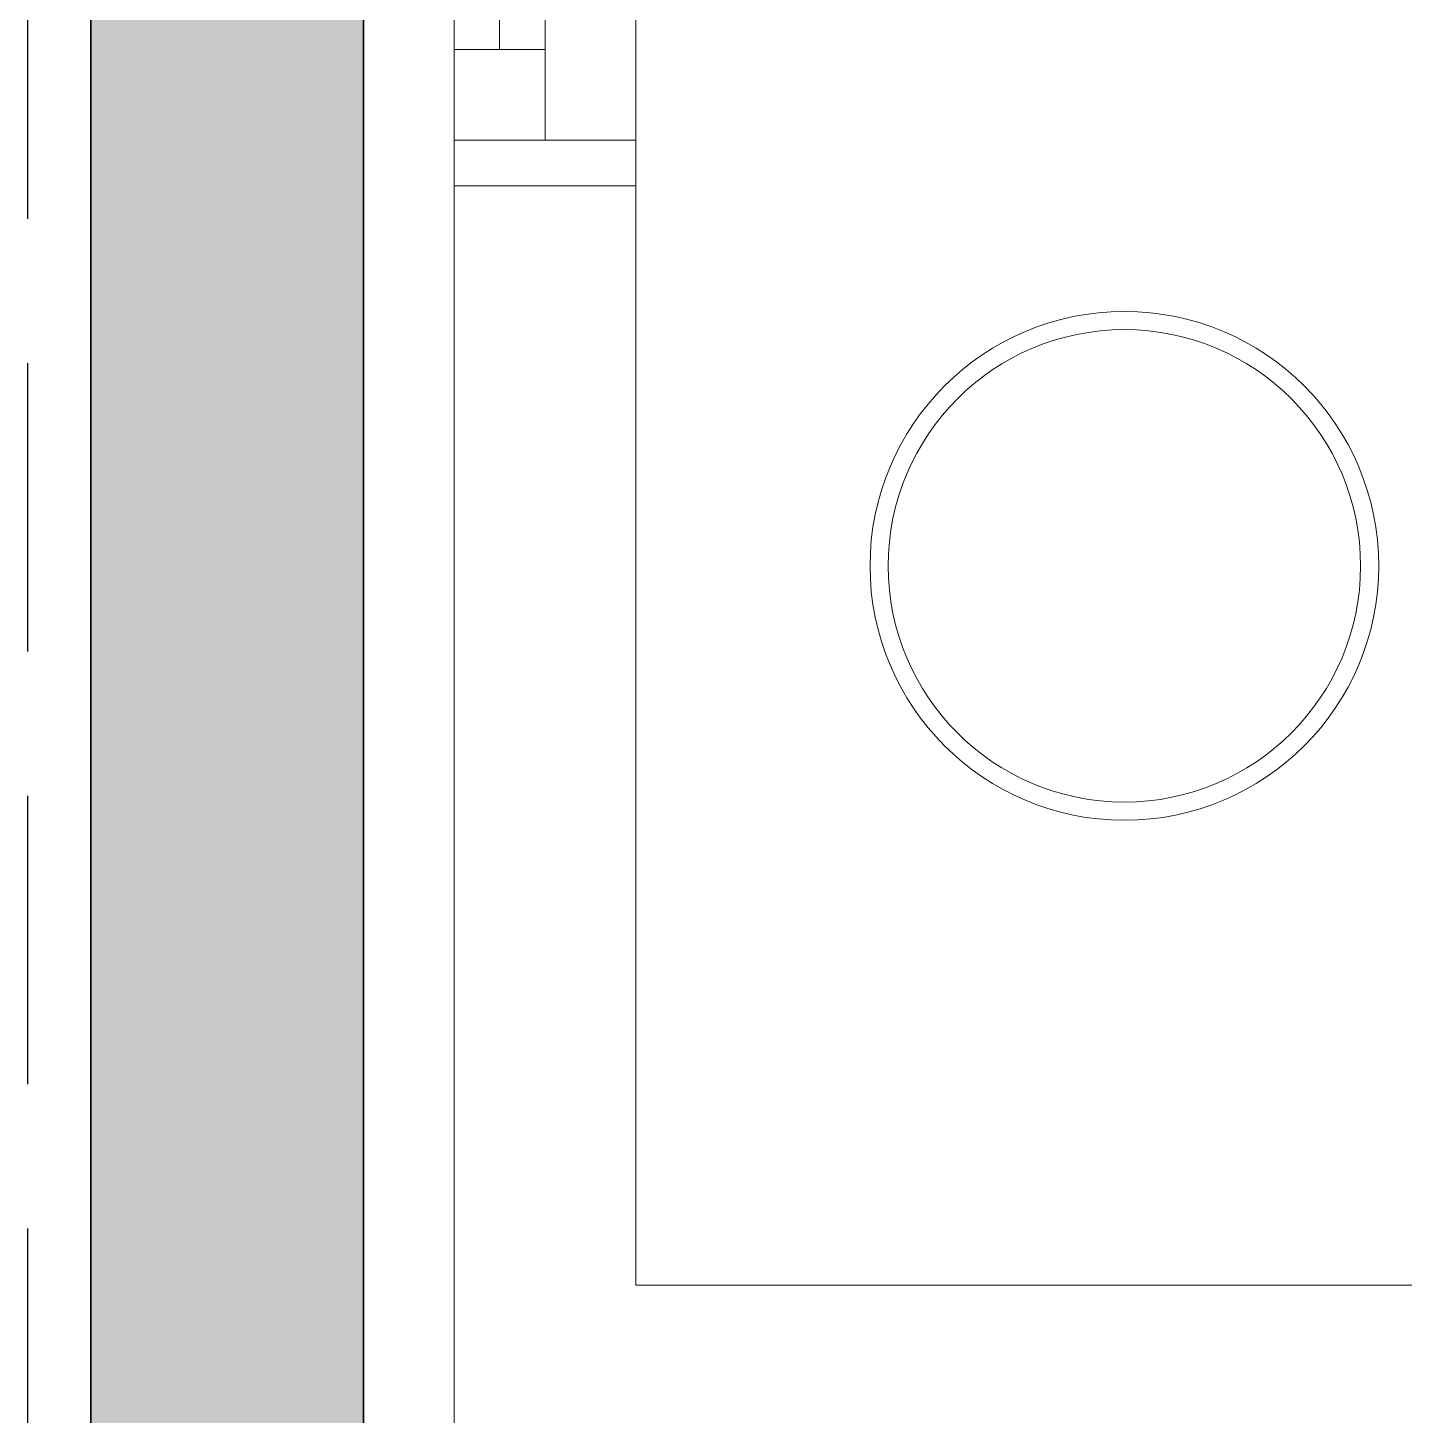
# Model space of a CAD drawing. Header units: inches. Extents: x -12418 to 57169, y -29325 to 19878.
# Drawn here: x 19363 to 20121, y -10029 to -9266 of the extents above; entities that cross this region are included whole.
import ezdxf

# ---------------------------------------------------------------- set-up
doc = ezdxf.new("R2010")
doc.units = ezdxf.units.IN
doc.header["$LTSCALE"] = 25
doc.header["$MEASUREMENT"] = 0
doc.linetypes.add('DASHDOT', pattern=[25.4, 12.7, -6.35, 0, -6.35])
doc.linetypes.add('HIDDEN', pattern=[9.525, 6.35, -3.175])
doc.layers.get('0').update_dxf_attribs({"color": 8})
for name, color, linetype, lineweight in [('00-Ground Floor$0$Aluminum', 251, 'Continuous', 5), ('00-Ground Floor$0$LOADING', 253, 'Continuous', 5), ('00-Ground Floor$0$Walls', 251, 'Continuous', 5), ('E-LITE-CLNG-CNDT', 6, 'DASHDOT', 35), ('E-POWR-FLOR-CNDT', 6, 'HIDDEN', 25), ('T-CABL-TRAY', 251, 'Continuous', 35)]:
    doc.layers.add(name, color=color, linetype=linetype, lineweight=lineweight)

# ---------------------------------------------------------------- blocks, each defined once
blk = doc.blocks.new('00-Ground Floor$0$WM00001-P')
at = {"layer": '00-Ground Floor$0$LOADING'}
for radius in [0.14, 0.13]:
    blk.add_circle((0, 0), radius, dxfattribs=at)
blk = doc.blocks.new('00-Ground Floor$0$A$C37be4daf')
at = {"layer": '00-Ground Floor$0$Aluminum'}
for p, q in [((1416.01, 598.24), (216.01, 598.24)), ((241.01, 498.24), (241.01, 598.24)), ((291.01, 548.24), (291.01, 598.24)), ((291.01, 573.24), (1341.01, 573.24)), ((1391.01, 548.24), (241.01, 548.24)), ((1416.01, 498.24), (216.01, 498.24))]:
    blk.add_line(p, q, dxfattribs=at)
at = {"layer": '00-Ground Floor$0$Walls'}
blk.add_line((216.01, 498.24), (216.01, 598.24), dxfattribs=at)
blk = doc.blocks.new('00-Ground Floor')
at = {"layer": '00-Ground Floor$0$Walls'}
for p, q in [((19597.72, -10157.43, 0), (19597.72, -7537.43, 0)), ((19697.72, -9957.43, 0), (19697.72, -7547.43, 0)), ((23849.51, -9957.43, 0), (19697.72, -9957.43, 0))]:
    blk.add_line(p, q, dxfattribs=at)
at = {"rotation": 90}
blk.add_blockref('00-Ground Floor$0$A$C37be4daf', (20195.95, -9568.44, 0), dxfattribs=at)
at = {"layer": '00-Ground Floor$0$LOADING', "extrusion": (2.24019e-05, 2.25781e-18, -1), "xscale": -1000, "yscale": 1000, "zscale": 1000}
blk.add_blockref('00-Ground Floor$0$WM00001-P', (-19966.59, -9561.64, 0.47), dxfattribs=at)
blk = doc.blocks.new('*U82')
at = {"lineweight": 0}
h = blk.add_hatch(dxfattribs=at)
h.set_pattern_fill('HEX', color=253, scale=8, angle=180, style=0)
h.set_pattern_definition([(180, (-23193.732, -3e-10), (6e-13, -43.99409), [25.4, -50.8]), (300, (-23193.732, -3e-10), (38.1, 21.997045), [25.4, -50.8]), (240, (-23219.132, -3e-10), (38.1, -21.997045), [25.4, -50.8])])
h.paths.add_polyline_path([(-9746.87, 150), (-9746.87, 0), (0, 0), (0, 150)])
at = {"color": 0}
for p, q in [((0, 150), (-9746.87, 150)), ((0, 0), (-9746.87, 0))]:
    blk.add_line(p, q, dxfattribs=at)
blk = doc.blocks.new('A$C767e6835')
at = {"layer": 'T-CABL-TRAY', "linetype": 'Continuous', "rotation": 270}
blk.add_blockref('*U82', (-701.79, -8146.87), dxfattribs=at)

msp = doc.modelspace()

# ---------------------------------------------------------------- linework, layer by layer
at = {"layer": 'E-POWR-FLOR-CNDT', "elevation": 0}
msp.add_lwpolyline([(19697.72, -11350.69), (19438.02, -11350.69, -0.414214), (19363.02, -11275.69), (19363.02, -3358, -0.360948), (19424.21, -3284.28), (19849.51, -3204.59)], format="xyb", dxfattribs=at)

# ---------------------------------------------------------------- block references
at = {"layer": 'E-LITE-CLNG-CNDT'}
msp.add_blockref('00-Ground Floor', (0, 0), dxfattribs=at)
at = {"layer": 'E-POWR-FLOR-CNDT'}
msp.add_blockref('A$C767e6835', (20099.51, -2847.43, 0.4), dxfattribs=at)

doc.saveas('drawing.dxf')
